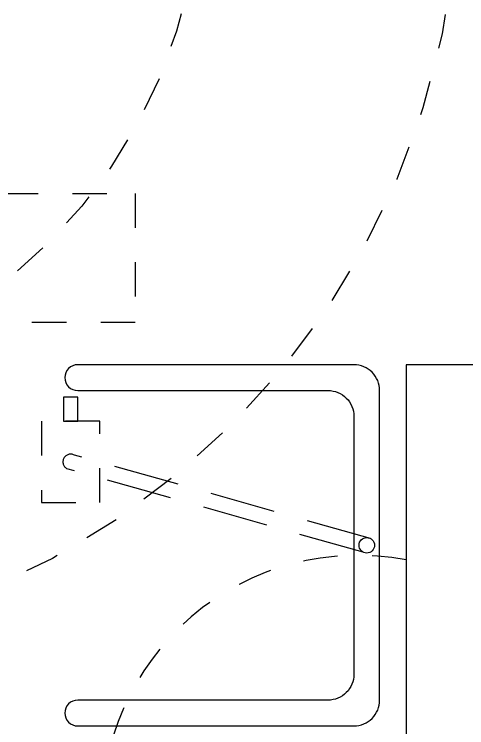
# Model space of a CAD drawing. Header units: millimetres. Extents: x 1573 to 2177, y 1587 to 1932.
# Drawn here: x 1902.744 to 1904.059, y 1915.82 to 1917.894 of the extents above; entities that cross this region are included whole.
import ezdxf

# ---------------------------------------------------------------- set-up
doc = ezdxf.new("R2010")
doc.units = ezdxf.units.MM
doc.header["$LTSCALE"] = 0.03
doc.linetypes.add('HIDDEN', pattern=[9.525, 6.35, -3.175])
doc.linetypes.add('HIDDEN2', pattern=[0.1875, 0.125, -0.0625])
doc.layers.add('-HIDRO', color=8, linetype='Continuous')

msp = doc.modelspace()

# ---------------------------------------------------------------- linework, layer by layer
at = {"layer": '-HIDRO'}
for p, q in [((1904.1079, 1916.8753), (1903.8829, 1916.8753)), ((1903.8829, 1916.8753), (1903.8829, 1914.7753))]:
    msp.add_line(p, q, dxfattribs=at)
at = {"layer": '-HIDRO', "linetype": 'HIDDEN'}
for p, q in [((1903.7791, 1916.3701), (1902.9188, 1916.6126)), ((1903.7576, 1916.3305), (1902.8972, 1916.573))]:
    msp.add_line(p, q, dxfattribs=at)
at = {"layer": '-HIDRO', "linetype": 'HIDDEN', "ltscale": 0.5}
for points in [[(1902.3135, 1916.9983), (1902.3135, 1917.3733), (1903.0955, 1917.3733), (1903.0955, 1916.9983)], [(1902.9292, 1916.7809), (1902.8867, 1916.7809), (1902.8867, 1916.711), (1902.9292, 1916.711)], [(1902.9931, 1916.711), (1902.8229, 1916.711), (1902.8229, 1916.4746), (1902.9931, 1916.4746)]]:
    msp.add_lwpolyline(points, close=True, dxfattribs=at)
at = {"layer": '-HIDRO'}
msp.add_lwpolyline([(1902.9284, 1915.8253), (1903.7309, 1915.8253, 0.414214), (1903.8059, 1915.9003), (1903.8059, 1916.8003, 0.414214), (1903.7309, 1916.8753), (1902.9284, 1916.8753, 0.414214), (1902.8909, 1916.8378), (1902.8909, 1916.8378, 0.414214), (1902.9284, 1916.8003), (1903.6559, 1916.8003, -0.414214), (1903.7309, 1916.7253), (1903.7309, 1915.9753, -0.414214), (1903.6559, 1915.9003), (1902.9284, 1915.9003, 0.414214), (1902.8909, 1915.8628), (1902.8909, 1915.8628, 0.414214)], format="xyb", close=True, dxfattribs=at)
at = {"layer": '-HIDRO', "linetype": 'HIDDEN', "ltscale": 0.5}
for centre, radius in [((1901.783, 1918.2907), 2.25), ((1901.783, 1918.2907), 1.5), ((1901.783, 1918.5907), 1.065)]:
    msp.add_circle(centre, radius, dxfattribs=at)
at = {"layer": '-HIDRO'}
msp.add_circle((1903.7684, 1916.3503), 0.0225, dxfattribs=at)
at = {"layer": '-HIDRO', "linetype": 'HIDDEN'}
msp.add_arc((1902.908, 1916.5928), 0.0225, 61.4227, 241.4227, dxfattribs=at)
at = {"layer": '-HIDRO', "linetype": 'HIDDEN2', "ltscale": 0.5}
msp.add_arc((1903.7416, 1915.5793), 0.742, 79.0227, 182.2037, dxfattribs=at)

doc.saveas('drawing.dxf')
